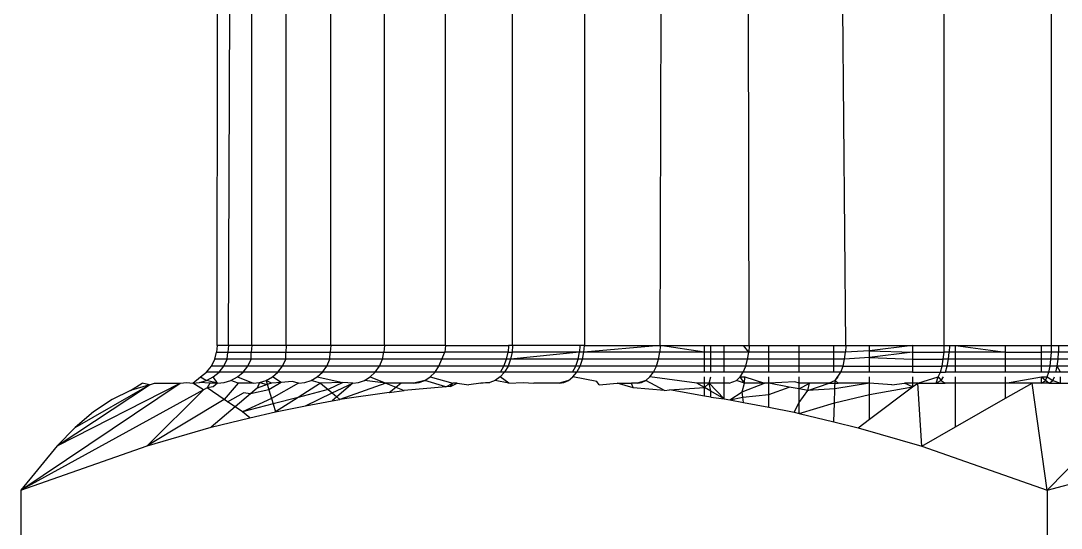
# Model space of a CAD drawing. Header units: millimetres. Extents: x 153 to 4750, y 92 to 3343.
# Drawn here: x 1299.08 to 1306.01, y 1085.65 to 1089.03 of the extents above; entities that cross this region are included whole.
import ezdxf

# ---------------------------------------------------------------- set-up
doc = ezdxf.new("R2010")
doc.units = ezdxf.units.MM

msp = doc.modelspace()

# ---------------------------------------------------------------- linework, layer by layer
for p, q in [((1300.3897, 1086.8656), (1300.3929, 1089.1156)), ((1300.4667, 1086.8656), (1300.4754, 1089.1156)), ((1300.622, 1086.8656), (1300.622, 1089.1156)), ((1300.8512, 1086.8656), (1300.8512, 1089.1156)), ((1301.148, 1086.8656), (1301.148, 1089.1156)), ((1301.5043, 1086.8656), (1301.5043, 1089.1156)), ((1301.9111, 1086.8656), (1301.9111, 1089.1156)), ((1302.3585, 1086.8656), (1302.3585, 1089.1156)), ((1302.837, 1089.1159), (1302.8368, 1086.8656)), ((1303.3417, 1086.8656), (1303.3475, 1089.1156)), ((1303.9334, 1086.8656), (1303.9309, 1089.1156)), ((1304.5776, 1086.8656), (1304.5587, 1089.1156)), ((1305.2339, 1086.8656), (1305.2339, 1089.1156)), ((1305.9495, 1086.8656), (1305.9495, 1089.1156)), ((1300.3897, 1086.8656), (1300.3856, 1086.8201)), ((1300.4667, 1086.8656), (1300.3897, 1086.8656)), ((1300.4667, 1086.8656), (1300.4626, 1086.8201)), ((1300.622, 1086.8656), (1300.4667, 1086.8656)), ((1300.622, 1086.8656), (1300.6179, 1086.8201)), ((1300.8512, 1086.8656), (1300.622, 1086.8656)), ((1300.8512, 1086.8656), (1300.8473, 1086.8201)), ((1301.148, 1086.8656), (1300.8512, 1086.8656)), ((1301.148, 1086.8656), (1301.1443, 1086.8201)), ((1301.5043, 1086.8656), (1301.148, 1086.8656)), ((1301.5043, 1086.8656), (1301.5008, 1086.8201)), ((1301.9111, 1086.8656), (1301.5043, 1086.8656)), ((1301.9111, 1086.8656), (1301.9078, 1086.8201)), ((1301.9111, 1086.8656), (1302.3311, 1086.8656)), ((1302.3311, 1086.8656), (1302.328, 1086.8201)), ((1302.3585, 1086.8656), (1302.3311, 1086.8656)), ((1302.3585, 1086.8656), (1302.3554, 1086.8201)), ((1302.8068, 1086.8656), (1302.3585, 1086.8656)), ((1302.8068, 1086.8656), (1302.804, 1086.8201)), ((1302.8368, 1086.8656), (1302.8068, 1086.8656)), ((1302.834, 1086.8201), (1302.8368, 1086.8656)), ((1303.3417, 1086.8656), (1302.834, 1086.8201)), ((1302.8368, 1086.8656), (1303.3417, 1086.8656)), ((1303.3417, 1086.8656), (1303.3392, 1086.8201)), ((1303.6361, 1086.8201), (1303.3417, 1086.8656)), ((1303.3417, 1086.8656), (1303.6361, 1086.8656)), ((1303.6361, 1086.8201), (1303.6361, 1086.8656)), ((1303.6361, 1086.8656), (1303.6796, 1086.8656)), ((1303.6796, 1086.8656), (1303.7677, 1086.8656)), ((1303.6796, 1086.8201), (1303.6796, 1086.8656)), ((1303.7677, 1086.8656), (1303.8974, 1086.8656)), ((1303.7677, 1086.8201), (1303.7677, 1086.8656)), ((1303.8974, 1086.8656), (1303.9334, 1086.8656)), ((1303.9312, 1086.8201), (1303.8974, 1086.8656)), ((1303.9334, 1086.8656), (1303.9312, 1086.8201)), ((1303.9334, 1086.8656), (1304.0657, 1086.8656)), ((1304.0657, 1086.8656), (1304.2685, 1086.8656)), ((1304.0657, 1086.8201), (1304.0657, 1086.8656)), ((1304.2685, 1086.8656), (1304.4981, 1086.8656)), ((1304.2685, 1086.8201), (1304.2685, 1086.8656)), ((1304.4981, 1086.8656), (1304.5776, 1086.8656)), ((1304.4981, 1086.8201), (1304.4981, 1086.8656)), ((1304.5776, 1086.8656), (1304.5758, 1086.8201)), ((1304.5776, 1086.8656), (1304.7362, 1086.8656)), ((1305.0227, 1086.8656), (1304.7362, 1086.8306)), ((1304.7362, 1086.8656), (1305.0227, 1086.8656)), ((1304.7362, 1086.8306), (1304.7362, 1086.8656)), ((1305.0227, 1086.8656), (1305.2339, 1086.8656)), ((1305.0227, 1086.8656), (1305.0227, 1086.8201)), ((1305.2324, 1086.8201), (1305.2339, 1086.8656)), ((1305.2339, 1086.8656), (1305.268, 1086.8656)), ((1305.268, 1086.8656), (1305.2666, 1086.8201)), ((1305.268, 1086.8656), (1305.3088, 1086.8656)), ((1305.3088, 1086.8656), (1305.6427, 1086.8201)), ((1305.3088, 1086.8656), (1305.6427, 1086.8656)), ((1305.3088, 1086.8201), (1305.3088, 1086.8656)), ((1305.6427, 1086.8656), (1305.8812, 1086.8656)), ((1305.6427, 1086.8201), (1305.6427, 1086.8656)), ((1305.8812, 1086.8201), (1305.8812, 1086.8656)), ((1305.8812, 1086.8656), (1305.9495, 1086.8656)), ((1305.9484, 1086.8201), (1305.9495, 1086.8656)), ((1305.9495, 1086.8656), (1305.9962, 1086.8656)), ((1305.9962, 1086.8656), (1305.9951, 1086.8201)), ((1305.9962, 1086.8656), (1306.1736, 1086.8656)), ((1300.3754, 1086.7736), (1300.3856, 1086.8201)), ((1300.3856, 1086.8201), (1300.4626, 1086.8201)), ((1300.4581, 1086.7736), (1300.4626, 1086.8201)), ((1300.4626, 1086.8201), (1300.6179, 1086.8201)), ((1300.6173, 1086.7736), (1300.6179, 1086.8201)), ((1300.6179, 1086.8201), (1300.8473, 1086.8201)), ((1300.8473, 1086.8201), (1301.1443, 1086.8201)), ((1300.8475, 1086.7736), (1300.8473, 1086.8201)), ((1301.1416, 1086.7736), (1301.1443, 1086.8201)), ((1301.1443, 1086.8201), (1301.5008, 1086.8201)), ((1301.491, 1086.7736), (1301.5008, 1086.8201)), ((1301.5008, 1086.8201), (1301.9078, 1086.8201)), ((1301.8863, 1086.7736), (1301.9078, 1086.8201)), ((1302.328, 1086.8201), (1301.9078, 1086.8201)), ((1302.3181, 1086.7736), (1302.328, 1086.8201)), ((1302.328, 1086.8201), (1302.3554, 1086.8201)), ((1302.3554, 1086.8201), (1302.3456, 1086.7736)), ((1302.804, 1086.8201), (1302.3456, 1086.7736)), ((1302.804, 1086.8201), (1302.3554, 1086.8201)), ((1302.795, 1086.7736), (1302.804, 1086.8201)), ((1302.834, 1086.8201), (1302.804, 1086.8201)), ((1302.825, 1086.7736), (1302.834, 1086.8201)), ((1303.3392, 1086.8201), (1302.834, 1086.8201)), ((1303.3311, 1086.7736), (1303.3392, 1086.8201)), ((1303.6361, 1086.8201), (1303.3392, 1086.8201)), ((1303.6796, 1086.8201), (1303.6361, 1086.8201)), ((1303.6361, 1086.7736), (1303.6361, 1086.8201)), ((1303.7677, 1086.8201), (1303.6796, 1086.8201)), ((1303.6796, 1086.7736), (1303.6796, 1086.8201)), ((1303.7677, 1086.7736), (1303.7677, 1086.8201)), ((1303.9312, 1086.8201), (1303.7677, 1086.8201)), ((1303.9241, 1086.7736), (1303.9312, 1086.8201)), ((1304.0657, 1086.8201), (1303.9312, 1086.8201)), ((1304.2685, 1086.8201), (1304.0657, 1086.8201)), ((1304.0657, 1086.7736), (1304.0657, 1086.8201)), ((1304.4981, 1086.8201), (1304.2685, 1086.8201)), ((1304.2685, 1086.7736), (1304.2685, 1086.8201)), ((1304.5758, 1086.8201), (1304.4981, 1086.8201)), ((1304.4981, 1086.7736), (1304.4981, 1086.8201)), ((1304.5699, 1086.7736), (1304.5758, 1086.8201)), ((1304.7362, 1086.7847), (1304.5699, 1086.7736)), ((1304.7362, 1086.8306), (1304.5758, 1086.8201)), ((1304.7362, 1086.8306), (1305.0227, 1086.8201)), ((1304.7362, 1086.7847), (1304.7362, 1086.8306)), ((1305.0227, 1086.8201), (1304.7362, 1086.7847)), ((1304.7362, 1086.7288), (1304.7362, 1086.7847)), ((1304.7362, 1086.7847), (1305.0227, 1086.7736)), ((1305.0227, 1086.8201), (1305.2324, 1086.8201)), ((1305.0227, 1086.8201), (1305.0227, 1086.7736)), ((1305.2277, 1086.7736), (1305.2324, 1086.8201)), ((1305.2666, 1086.8201), (1305.2324, 1086.8201)), ((1305.2619, 1086.7736), (1305.2666, 1086.8201)), ((1305.3088, 1086.8201), (1305.2666, 1086.8201)), ((1305.6427, 1086.8201), (1305.3088, 1086.8201)), ((1305.3088, 1086.7736), (1305.3088, 1086.8201)), ((1305.6427, 1086.8201), (1305.8812, 1086.8201)), ((1305.6427, 1086.7736), (1305.6427, 1086.8201)), ((1305.9484, 1086.8201), (1305.8812, 1086.8201)), ((1305.8812, 1086.7736), (1305.8812, 1086.8201)), ((1305.9449, 1086.7736), (1305.9484, 1086.8201)), ((1305.9951, 1086.8201), (1305.9484, 1086.8201)), ((1305.9918, 1086.7736), (1305.9951, 1086.8201)), ((1306.1736, 1086.8201), (1305.9951, 1086.8201)), ((1300.3198, 1086.6888), (1300.3522, 1086.7288)), ((1300.3522, 1086.7288), (1300.3754, 1086.7736)), ((1300.4352, 1086.7288), (1300.3522, 1086.7288)), ((1300.4581, 1086.7736), (1300.3754, 1086.7736)), ((1300.4031, 1086.6888), (1300.4352, 1086.7288)), ((1300.4352, 1086.7288), (1300.4581, 1086.7736)), ((1300.5949, 1086.7288), (1300.4352, 1086.7288)), ((1300.6173, 1086.7736), (1300.4581, 1086.7736)), ((1300.5635, 1086.6888), (1300.5949, 1086.7288)), ((1300.5949, 1086.7288), (1300.6173, 1086.7736)), ((1300.8258, 1086.7288), (1300.5949, 1086.7288)), ((1300.8475, 1086.7736), (1300.6173, 1086.7736)), ((1300.7955, 1086.6888), (1300.8258, 1086.7288)), ((1300.8258, 1086.7288), (1300.8475, 1086.7736)), ((1301.1208, 1086.7288), (1300.8258, 1086.7288)), ((1301.1416, 1086.7736), (1300.8475, 1086.7736)), ((1301.0917, 1086.6888), (1301.1208, 1086.7288)), ((1301.1208, 1086.7288), (1301.1416, 1086.7736)), ((1301.4712, 1086.7288), (1301.1208, 1086.7288)), ((1301.491, 1086.7736), (1301.1416, 1086.7736)), ((1301.4436, 1086.6888), (1301.4712, 1086.7288)), ((1301.4712, 1086.7288), (1301.491, 1086.7736)), ((1301.8678, 1086.7288), (1301.4712, 1086.7288)), ((1301.8863, 1086.7736), (1301.491, 1086.7736)), ((1301.8419, 1086.6888), (1301.8678, 1086.7288)), ((1301.8678, 1086.7288), (1301.8863, 1086.7736)), ((1302.301, 1086.7288), (1301.8678, 1086.7288)), ((1302.3181, 1086.7736), (1301.8863, 1086.7736)), ((1302.2769, 1086.6888), (1302.301, 1086.7288)), ((1302.301, 1086.7288), (1302.3181, 1086.7736)), ((1302.3285, 1086.7288), (1302.301, 1086.7288)), ((1302.3285, 1086.7288), (1302.3046, 1086.6888)), ((1302.3456, 1086.7736), (1302.3181, 1086.7736)), ((1302.3456, 1086.7736), (1302.3285, 1086.7288)), ((1302.7793, 1086.7288), (1302.3285, 1086.7288)), ((1302.795, 1086.7736), (1302.3456, 1086.7736)), ((1302.7573, 1086.6888), (1302.7793, 1086.7288)), ((1302.7793, 1086.7288), (1302.795, 1086.7736)), ((1302.8094, 1086.7288), (1302.7793, 1086.7288)), ((1302.7875, 1086.6888), (1302.8094, 1086.7288)), ((1302.825, 1086.7736), (1302.795, 1086.7736)), ((1302.8094, 1086.7288), (1302.825, 1086.7736)), ((1303.317, 1086.7288), (1302.8094, 1086.7288)), ((1303.3311, 1086.7736), (1302.825, 1086.7736)), ((1303.2974, 1086.6888), (1303.317, 1086.7288)), ((1303.317, 1086.7288), (1303.3311, 1086.7736)), ((1303.6361, 1086.7288), (1303.317, 1086.7288)), ((1303.6361, 1086.7736), (1303.3311, 1086.7736)), ((1303.6796, 1086.7736), (1303.6361, 1086.7736)), ((1303.6361, 1086.7288), (1303.6361, 1086.7736)), ((1303.6361, 1086.6888), (1303.6361, 1086.7288)), ((1303.6796, 1086.7288), (1303.6361, 1086.7288)), ((1303.6796, 1086.7288), (1303.6796, 1086.7736)), ((1303.7677, 1086.7736), (1303.6796, 1086.7736)), ((1303.6796, 1086.6888), (1303.6796, 1086.7288)), ((1303.7677, 1086.7288), (1303.6796, 1086.7288)), ((1303.7677, 1086.7288), (1303.7677, 1086.7736)), ((1303.9241, 1086.7736), (1303.7677, 1086.7736)), ((1303.7677, 1086.6888), (1303.7677, 1086.7288)), ((1303.9119, 1086.7288), (1303.7677, 1086.7288)), ((1303.8948, 1086.6888), (1303.9119, 1086.7288)), ((1303.9119, 1086.7288), (1303.9241, 1086.7736)), ((1304.0657, 1086.7288), (1303.9119, 1086.7288)), ((1304.0657, 1086.7736), (1303.9241, 1086.7736)), ((1304.0657, 1086.7288), (1304.0657, 1086.7736)), ((1304.2685, 1086.7736), (1304.0657, 1086.7736)), ((1304.0657, 1086.6888), (1304.0657, 1086.7288)), ((1304.2685, 1086.7288), (1304.0657, 1086.7288)), ((1304.2685, 1086.7288), (1304.2685, 1086.7736)), ((1304.4981, 1086.7736), (1304.2685, 1086.7736)), ((1304.2685, 1086.6888), (1304.2685, 1086.7288)), ((1304.4981, 1086.7288), (1304.2685, 1086.7288)), ((1304.5699, 1086.7736), (1304.4981, 1086.7736)), ((1304.4981, 1086.7288), (1304.4981, 1086.7736)), ((1304.5597, 1086.7288), (1304.4981, 1086.7288)), ((1304.4981, 1086.6888), (1304.4981, 1086.7288)), ((1304.5454, 1086.6888), (1304.5597, 1086.7288)), ((1304.5597, 1086.7288), (1304.5699, 1086.7736)), ((1304.5597, 1086.7288), (1304.7362, 1086.7288)), ((1304.7362, 1086.6888), (1304.7362, 1086.7288)), ((1304.7362, 1086.7288), (1305.0227, 1086.7288)), ((1305.0227, 1086.7736), (1305.0227, 1086.7288)), ((1305.0227, 1086.7736), (1305.2277, 1086.7736)), ((1305.0227, 1086.7288), (1305.0227, 1086.6888)), ((1305.0227, 1086.7288), (1305.2195, 1086.7288)), ((1305.2081, 1086.6888), (1305.2195, 1086.7288)), ((1305.2195, 1086.7288), (1305.2277, 1086.7736)), ((1305.2538, 1086.7288), (1305.2195, 1086.7288)), ((1305.2619, 1086.7736), (1305.2277, 1086.7736)), ((1305.2425, 1086.6888), (1305.2538, 1086.7288)), ((1305.2538, 1086.7288), (1305.2619, 1086.7736)), ((1305.3088, 1086.7288), (1305.2538, 1086.7288)), ((1305.3088, 1086.7736), (1305.2619, 1086.7736)), ((1305.6427, 1086.7736), (1305.3088, 1086.7736)), ((1305.3088, 1086.7288), (1305.3088, 1086.7736)), ((1305.3088, 1086.6888), (1305.3088, 1086.7288)), ((1305.6427, 1086.7288), (1305.3088, 1086.7288)), ((1305.6427, 1086.7288), (1305.6427, 1086.7736)), ((1305.8812, 1086.7736), (1305.6427, 1086.7736)), ((1305.6427, 1086.6888), (1305.6427, 1086.7288)), ((1305.8812, 1086.7288), (1305.6427, 1086.7288)), ((1305.8812, 1086.7288), (1305.8812, 1086.7736)), ((1305.9449, 1086.7736), (1305.8812, 1086.7736)), ((1305.8812, 1086.6888), (1305.8812, 1086.7288)), ((1305.939, 1086.7288), (1305.8812, 1086.7288)), ((1305.9306, 1086.6888), (1305.939, 1086.7288)), ((1305.939, 1086.7288), (1305.9449, 1086.7736)), ((1305.9859, 1086.7288), (1305.939, 1086.7288)), ((1305.9918, 1086.7736), (1305.9449, 1086.7736)), ((1305.9778, 1086.6888), (1305.9859, 1086.7288)), ((1305.9859, 1086.7288), (1305.9918, 1086.7736)), ((1306.0092, 1086.6888), (1305.9859, 1086.7288)), ((1306.1736, 1086.7288), (1305.9859, 1086.7288)), ((1306.1736, 1086.7736), (1305.9918, 1086.7736)), ((1300.2286, 1086.6156), (1300.2799, 1086.6564)), ((1300.2799, 1086.6564), (1300.3198, 1086.6888)), ((1300.2799, 1086.6564), (1300.3195, 1086.6331)), ((1300.3195, 1086.6331), (1300.3637, 1086.6564)), ((1300.4031, 1086.6888), (1300.3198, 1086.6888)), ((1300.3637, 1086.6564), (1300.4031, 1086.6888)), ((1300.3927, 1086.6156), (1300.3637, 1086.6564)), ((1300.5635, 1086.6888), (1300.4031, 1086.6888)), ((1300.4816, 1086.6331), (1300.5249, 1086.6564)), ((1300.5249, 1086.6564), (1300.5635, 1086.6888)), ((1300.5249, 1086.6564), (1300.6301, 1086.6156)), ((1300.7955, 1086.6888), (1300.5635, 1086.6888)), ((1300.7162, 1086.6331), (1300.7581, 1086.6564)), ((1300.7581, 1086.6564), (1300.7955, 1086.6888)), ((1300.816, 1086.6198), (1300.7581, 1086.6564)), ((1301.0917, 1086.6888), (1300.7955, 1086.6888)), ((1301.0157, 1086.6331), (1301.0559, 1086.6564)), ((1301.0559, 1086.6564), (1301.0917, 1086.6888)), ((1301.0559, 1086.6564), (1301.2273, 1086.6198)), ((1301.4436, 1086.6888), (1301.0917, 1086.6888)), ((1301.3716, 1086.6331), (1301.4097, 1086.6564)), ((1301.4097, 1086.6564), (1301.4436, 1086.6888)), ((1301.4097, 1086.6564), (1301.5131, 1086.6156)), ((1301.8419, 1086.6888), (1301.4436, 1086.6888)), ((1301.7743, 1086.6331), (1301.81, 1086.6564)), ((1301.81, 1086.6564), (1301.8419, 1086.6888)), ((1301.81, 1086.6564), (1301.9611, 1086.6156)), ((1302.2769, 1086.6888), (1301.8419, 1086.6888)), ((1302.2751, 1086.6564), (1302.2422, 1086.6331)), ((1302.3046, 1086.6888), (1302.2751, 1086.6564)), ((1302.3344, 1086.6156), (1302.2751, 1086.6564)), ((1302.3046, 1086.6888), (1302.2769, 1086.6888)), ((1302.7573, 1086.6888), (1302.3046, 1086.6888)), ((1302.7305, 1086.6331), (1302.7606, 1086.6564)), ((1302.7875, 1086.6888), (1302.7573, 1086.6888)), ((1302.7606, 1086.6564), (1302.7875, 1086.6888)), ((1302.9207, 1086.6252), (1302.7606, 1086.6564)), ((1303.2974, 1086.6888), (1302.7875, 1086.6888)), ((1303.2461, 1086.6331), (1303.2732, 1086.6564)), ((1303.2732, 1086.6564), (1303.2974, 1086.6888)), ((1303.5862, 1086.6156), (1303.2732, 1086.6564)), ((1303.6361, 1086.6888), (1303.2974, 1086.6888)), ((1303.6796, 1086.6888), (1303.6361, 1086.6888)), ((1303.6361, 1086.5865), (1303.6361, 1086.6564)), ((1303.6676, 1086.6156), (1303.6796, 1086.6564)), ((1303.7677, 1086.6888), (1303.6796, 1086.6888)), ((1303.8948, 1086.6888), (1303.7677, 1086.6888)), ((1303.7677, 1086.6156), (1303.7677, 1086.6564)), ((1303.8502, 1086.6331), (1303.8738, 1086.6564)), ((1303.8738, 1086.6564), (1303.8948, 1086.6888)), ((1303.903, 1086.6156), (1303.8738, 1086.6564)), ((1303.8738, 1086.6564), (1303.9048, 1086.6564)), ((1304.0657, 1086.6888), (1303.8948, 1086.6888)), ((1303.903, 1086.6156), (1303.9048, 1086.6564)), ((1303.9048, 1086.6564), (1304.0372, 1086.6156)), ((1304.2685, 1086.6888), (1304.0657, 1086.6888)), ((1304.0657, 1086.6156), (1304.0657, 1086.6564)), ((1304.4981, 1086.6888), (1304.2685, 1086.6888)), ((1304.2685, 1086.6156), (1304.2685, 1086.6564)), ((1304.5454, 1086.6888), (1304.4981, 1086.6888)), ((1304.5081, 1086.6331), (1304.5454, 1086.6888)), ((1304.5081, 1086.6331), (1304.5278, 1086.6564)), ((1304.7362, 1086.6888), (1304.5454, 1086.6888)), ((1305.0227, 1086.6888), (1304.7362, 1086.6888)), ((1304.7362, 1086.6156), (1304.7362, 1086.6564)), ((1305.0227, 1086.6888), (1305.2081, 1086.6888)), ((1305.0227, 1086.6564), (1305.0227, 1086.5895)), ((1305.0574, 1086.6156), (1305.194, 1086.6564)), ((1305.1809, 1086.6156), (1305.194, 1086.6564)), ((1305.194, 1086.6564), (1305.2081, 1086.6888)), ((1305.194, 1086.6564), (1305.213, 1086.6331)), ((1305.2081, 1086.6888), (1305.2425, 1086.6888)), ((1305.213, 1086.6331), (1305.2286, 1086.6564)), ((1305.3088, 1086.6888), (1305.2425, 1086.6888)), ((1305.6427, 1086.6888), (1305.3088, 1086.6888)), ((1305.3088, 1086.6156), (1305.3088, 1086.6564)), ((1305.8812, 1086.6888), (1305.6427, 1086.6888)), ((1305.6427, 1086.6156), (1305.6427, 1086.6564)), ((1305.6427, 1086.6156), (1305.8812, 1086.6564)), ((1305.9306, 1086.6888), (1305.8812, 1086.6888)), ((1305.8812, 1086.6156), (1305.8812, 1086.6564)), ((1305.8812, 1086.6564), (1305.9334, 1086.6156)), ((1305.8812, 1086.6564), (1305.9203, 1086.6564)), ((1305.9088, 1086.6331), (1305.9203, 1086.6564)), ((1305.9203, 1086.6564), (1305.9306, 1086.6888)), ((1305.9203, 1086.6564), (1305.9565, 1086.6331)), ((1305.9778, 1086.6888), (1305.9306, 1086.6888)), ((1305.9565, 1086.6331), (1305.9677, 1086.6564)), ((1306.0092, 1086.6888), (1305.9778, 1086.6888)), ((1306.1736, 1086.6888), (1306.0092, 1086.6888)), ((1306.0092, 1086.6156), (1306.0092, 1086.6564)), ((1299.0825, 1085.9011), (1300.1433, 1086.6156)), ((1300.2996, 1086.57), (1299.0825, 1085.9011)), ((1299.3238, 1086.1968), (1300.1433, 1086.6156)), ((1299.3238, 1086.1968), (1299.9388, 1086.6031)), ((1299.4453, 1086.3193), (1299.9388, 1086.6031)), ((1299.8142, 1086.566), (1299.8903, 1086.6156)), ((1299.9388, 1086.6031), (1299.8142, 1086.566)), ((1299.9388, 1086.6031), (1299.8903, 1086.6156)), ((1299.9251, 1086.1974), (1300.2996, 1086.57)), ((1299.9388, 1086.6031), (1299.9724, 1086.6156)), ((1299.9724, 1086.6156), (1300.1433, 1086.6156)), ((1300.1433, 1086.6156), (1300.1887, 1086.6198)), ((1300.1887, 1086.6198), (1300.2286, 1086.6156)), ((1300.2286, 1086.6156), (1300.2735, 1086.6198)), ((1300.2996, 1086.57), (1300.2286, 1086.6156)), ((1300.2735, 1086.6198), (1300.3195, 1086.6331)), ((1300.342, 1086.6156), (1300.2735, 1086.6198)), ((1300.323, 1086.5829), (1300.2996, 1086.57)), ((1300.3927, 1086.6156), (1300.3195, 1086.6331)), ((1300.342, 1086.6156), (1300.323, 1086.5829)), ((1300.3632, 1086.5892), (1300.323, 1086.5829)), ((1300.4367, 1086.5057), (1300.323, 1086.5829)), ((1300.3927, 1086.6156), (1300.342, 1086.6156)), ((1300.3927, 1086.6156), (1300.3632, 1086.5892)), ((1300.3927, 1086.6156), (1300.4367, 1086.6198)), ((1300.4367, 1086.6198), (1300.4816, 1086.6331)), ((1300.5311, 1086.6156), (1300.4367, 1086.5057)), ((1300.5311, 1086.6156), (1300.4816, 1086.6331)), ((1300.6301, 1086.6156), (1300.5311, 1086.6156)), ((1300.6562, 1086.5818), (1300.6125, 1086.5444)), ((1300.7346, 1086.5713), (1300.6125, 1086.5444)), ((1300.6301, 1086.6156), (1300.6726, 1086.6198)), ((1300.6726, 1086.6198), (1300.6562, 1086.5818)), ((1300.7244, 1086.6055), (1300.6562, 1086.5818)), ((1300.6726, 1086.6198), (1300.7162, 1086.6331)), ((1300.6726, 1086.6198), (1300.7244, 1086.6055)), ((1300.7536, 1086.6156), (1300.7162, 1086.6331)), ((1300.7162, 1086.6331), (1300.7346, 1086.5713)), ((1300.7536, 1086.6156), (1300.7244, 1086.6055)), ((1300.816, 1086.6198), (1300.7346, 1086.5713)), ((1300.7346, 1086.5713), (1300.7523, 1086.5119)), ((1300.9332, 1086.6156), (1300.7523, 1086.5119)), ((1300.816, 1086.6198), (1300.7536, 1086.6156)), ((1300.8901, 1086.6247), (1300.816, 1086.6198)), ((1300.9332, 1086.6156), (1300.8901, 1086.6247)), ((1301.0792, 1086.6156), (1300.9291, 1086.5201)), ((1301.1295, 1086.5726), (1300.9291, 1086.5201)), ((1300.9332, 1086.6156), (1300.974, 1086.6198)), ((1300.974, 1086.6198), (1301.0157, 1086.6331)), ((1301.0792, 1086.6156), (1301.0157, 1086.6331)), ((1301.2273, 1086.6198), (1301.0792, 1086.6156)), ((1301.0792, 1086.6156), (1301.1295, 1086.5726)), ((1301.2273, 1086.6198), (1301.1295, 1086.5726)), ((1301.1295, 1086.5726), (1301.1568, 1086.5493)), ((1301.1568, 1086.5493), (1301.2934, 1086.6156)), ((1301.2934, 1086.6156), (1301.1871, 1086.5234)), ((1301.5131, 1086.6156), (1301.2069, 1086.5065)), ((1301.2934, 1086.6156), (1301.2273, 1086.6198)), ((1301.2934, 1086.6156), (1301.332, 1086.6198)), ((1301.332, 1086.6198), (1301.3716, 1086.6331)), ((1301.5131, 1086.6156), (1301.3716, 1086.6331)), ((1301.6144, 1086.6156), (1301.5131, 1086.6156)), ((1301.5131, 1086.6156), (1301.581, 1086.5886)), ((1301.5364, 1086.5525), (1301.581, 1086.5886)), ((1301.581, 1086.5886), (1301.6144, 1086.6156)), ((1301.581, 1086.5886), (1301.6367, 1086.5665)), ((1301.701, 1086.6156), (1301.6144, 1086.6156)), ((1301.9137, 1086.59), (1301.6367, 1086.5665)), ((1301.7743, 1086.6331), (1301.701, 1086.6156)), ((1301.701, 1086.6156), (1301.7372, 1086.6198)), ((1301.7372, 1086.6198), (1301.7743, 1086.6331)), ((1301.9137, 1086.59), (1301.7743, 1086.6331)), ((1301.9137, 1086.59), (1301.9611, 1086.6156)), ((1301.9457, 1086.5928), (1301.9137, 1086.59)), ((1301.9457, 1086.5928), (1301.9611, 1086.6156)), ((1301.9457, 1086.5928), (1301.9903, 1086.6156)), ((1301.9903, 1086.6156), (1301.9611, 1086.6156)), ((1301.9903, 1086.6156), (1302.0678, 1086.6032)), ((1302.1461, 1086.6156), (1302.0678, 1086.6032)), ((1302.1461, 1086.6156), (1302.1798, 1086.6198)), ((1302.2079, 1086.6198), (1302.1461, 1086.6156)), ((1302.1798, 1086.6198), (1302.2079, 1086.6198)), ((1302.2422, 1086.6331), (1302.2079, 1086.6198)), ((1302.3344, 1086.6156), (1302.2422, 1086.6331)), ((1302.3344, 1086.6156), (1302.4287, 1086.6198)), ((1302.4287, 1086.6198), (1302.5005, 1086.6156)), ((1302.6686, 1086.6156), (1302.5005, 1086.6156)), ((1302.7305, 1086.6331), (1302.6686, 1086.6156)), ((1302.6686, 1086.6156), (1302.6992, 1086.6198)), ((1302.6992, 1086.6198), (1302.7305, 1086.6331)), ((1302.9352, 1086.6029), (1302.9207, 1086.6252)), ((1302.9352, 1086.6029), (1303.0542, 1086.6156)), ((1303.1616, 1086.5834), (1303.0542, 1086.6156)), ((1303.0542, 1086.6156), (1303.15, 1086.6156)), ((1303.1616, 1086.5834), (1303.15, 1086.6156)), ((1303.1904, 1086.6156), (1303.15, 1086.6156)), ((1303.3707, 1086.5654), (1303.1616, 1086.5834)), ((1303.2461, 1086.6331), (1303.1904, 1086.6156)), ((1303.1904, 1086.6156), (1303.2179, 1086.6198)), ((1303.2179, 1086.6198), (1303.2461, 1086.6331)), ((1303.3707, 1086.5654), (1303.2461, 1086.6331)), ((1303.3707, 1086.5654), (1303.4031, 1086.5709)), ((1303.4031, 1086.5709), (1303.6361, 1086.5865)), ((1303.6361, 1086.5282), (1303.4031, 1086.5709)), ((1303.6361, 1086.5865), (1303.5862, 1086.6156)), ((1303.6676, 1086.6156), (1303.5862, 1086.6156)), ((1303.6361, 1086.5865), (1303.6676, 1086.6156)), ((1303.6361, 1086.5282), (1303.6361, 1086.5865)), ((1303.6796, 1086.5611), (1303.6361, 1086.5865)), ((1303.7677, 1086.5098), (1303.6676, 1086.6156)), ((1303.7677, 1086.6156), (1303.6676, 1086.6156)), ((1303.6796, 1086.5611), (1303.6676, 1086.6156)), ((1303.7677, 1086.5098), (1303.7677, 1086.6156)), ((1303.8018, 1086.6156), (1303.7677, 1086.6156)), ((1303.8018, 1086.6156), (1303.8502, 1086.6331)), ((1303.903, 1086.6156), (1303.8502, 1086.6331)), ((1303.8876, 1086.5569), (1303.903, 1086.6156)), ((1303.8876, 1086.5569), (1304.0372, 1086.6156)), ((1304.0372, 1086.6156), (1303.903, 1086.6156)), ((1304.0657, 1086.6156), (1304.0372, 1086.6156)), ((1304.2383, 1086.6231), (1304.0657, 1086.6156)), ((1304.0657, 1086.5398), (1304.0657, 1086.6156)), ((1304.2016, 1086.5873), (1304.0657, 1086.6156)), ((1304.0657, 1086.5398), (1304.2016, 1086.5873)), ((1304.2685, 1086.5758), (1304.2016, 1086.5873)), ((1304.2685, 1086.6156), (1304.2383, 1086.6231)), ((1304.3372, 1086.6156), (1304.2685, 1086.6156)), ((1304.2685, 1086.5758), (1304.2685, 1086.6156)), ((1304.2685, 1086.5758), (1304.3372, 1086.6156)), ((1304.3253, 1086.566), (1304.2685, 1086.5758)), ((1304.2685, 1086.4848), (1304.2685, 1086.5758)), ((1304.3253, 1086.566), (1304.4675, 1086.6156)), ((1304.3253, 1086.566), (1304.3372, 1086.6156)), ((1304.5061, 1086.578), (1304.3253, 1086.566)), ((1304.4675, 1086.6156), (1304.3372, 1086.6156)), ((1304.5081, 1086.6331), (1304.4675, 1086.6156)), ((1304.4675, 1086.6156), (1304.5277, 1086.6156)), ((1304.5027, 1086.4846), (1304.5061, 1086.578)), ((1304.5061, 1086.578), (1304.5081, 1086.6331)), ((1304.7362, 1086.6156), (1304.5061, 1086.578)), ((1304.5277, 1086.6156), (1304.5081, 1086.6331)), ((1304.7362, 1086.6156), (1304.5277, 1086.6156)), ((1304.7362, 1086.5397), (1304.7362, 1086.6156)), ((1304.884, 1086.6031), (1304.7362, 1086.6156)), ((1304.7362, 1086.3739), (1305.0227, 1086.5895)), ((1304.7362, 1086.5397), (1305.0227, 1086.5895)), ((1304.884, 1086.6031), (1304.9697, 1086.6156)), ((1305.0227, 1086.5895), (1304.9697, 1086.6156)), ((1305.0574, 1086.6156), (1304.9697, 1086.6156)), ((1305.0227, 1086.5895), (1305.0574, 1086.6156)), ((1305.0836, 1086.1951), (1305.0574, 1086.6156)), ((1305.0574, 1086.6156), (1305.1809, 1086.6156)), ((1305.213, 1086.6331), (1305.1809, 1086.6156)), ((1305.1809, 1086.6156), (1305.2392, 1086.6156)), ((1305.213, 1086.6331), (1305.2392, 1086.6156)), ((1305.3088, 1086.6156), (1305.2392, 1086.6156)), ((1305.3088, 1086.3236), (1305.3088, 1086.6156)), ((1305.6427, 1086.6156), (1305.3088, 1086.6156)), ((1305.8207, 1086.6156), (1305.6427, 1086.6156)), ((1305.6427, 1086.5141), (1305.6427, 1086.6156)), ((1305.6427, 1086.5141), (1305.8207, 1086.6156)), ((1305.9185, 1085.9011), (1305.8207, 1086.6156)), ((1305.8812, 1086.6156), (1305.8207, 1086.6156)), ((1305.8812, 1086.6156), (1305.9088, 1086.6331)), ((1305.9334, 1086.6156), (1305.8812, 1086.6156)), ((1305.9088, 1086.6331), (1305.9334, 1086.6156)), ((1306.6171, 1086.6156), (1305.9185, 1085.9011)), ((1305.9334, 1086.6156), (1305.9565, 1086.6331)), ((1305.9334, 1086.6156), (1306.0092, 1086.6156)), ((1305.9565, 1086.6331), (1306.0092, 1086.6156)), ((1306.0092, 1086.6156), (1306.1736, 1086.6156)), ((1299.6905, 1086.5054), (1299.5675, 1086.4227)), ((1299.8142, 1086.566), (1299.6905, 1086.5054)), ((1300.4367, 1086.5057), (1299.9251, 1086.1974)), ((1300.4584, 1086.4911), (1300.4367, 1086.5057)), ((1300.4584, 1086.4911), (1300.5666, 1086.5507)), ((1300.6125, 1086.5444), (1300.5099, 1086.4566)), ((1300.7523, 1086.5119), (1300.5596, 1086.4232)), ((1300.6125, 1086.5444), (1300.5666, 1086.5507)), ((1300.7523, 1086.5119), (1300.7628, 1086.4765)), ((1300.9291, 1086.5201), (1300.7628, 1086.4765)), ((1300.9291, 1086.5201), (1300.7784, 1086.4242)), ((1300.9785, 1086.4626), (1301.1568, 1086.5493)), ((1301.1871, 1086.5234), (1301.1564, 1086.4968)), ((1301.1564, 1086.4968), (1301.2069, 1086.5065)), ((1301.1568, 1086.5493), (1301.1871, 1086.5234)), ((1301.1871, 1086.5234), (1301.2069, 1086.5065)), ((1301.5364, 1086.5525), (1301.2069, 1086.5065)), ((1301.5364, 1086.5525), (1301.6367, 1086.5665)), ((1303.6796, 1086.5221), (1303.6361, 1086.5282)), ((1303.6796, 1086.5221), (1303.6796, 1086.5611)), ((1303.7677, 1086.5098), (1303.6796, 1086.5611)), ((1303.6796, 1086.5221), (1303.7677, 1086.5098)), ((1303.7677, 1086.5098), (1303.8048, 1086.5045)), ((1303.8048, 1086.5045), (1303.8876, 1086.5569)), ((1303.8048, 1086.5045), (1303.8924, 1086.5223)), ((1303.8048, 1086.5045), (1303.8973, 1086.4867)), ((1303.8973, 1086.4867), (1303.8876, 1086.5569)), ((1303.8924, 1086.5223), (1304.0657, 1086.5398)), ((1304.0657, 1086.4541), (1304.0657, 1086.5398)), ((1304.2685, 1086.4848), (1304.3253, 1086.566)), ((1304.5027, 1086.4846), (1304.7362, 1086.5397)), ((1304.7362, 1086.3739), (1304.7362, 1086.5397)), ((1305.3088, 1086.3236), (1305.6427, 1086.5141)), ((1300.5099, 1086.4566), (1300.351, 1086.3205)), ((1300.5099, 1086.4566), (1300.4584, 1086.4911)), ((1300.5596, 1086.4232), (1300.5099, 1086.4566)), ((1300.7628, 1086.4765), (1300.5596, 1086.4232)), ((1300.7628, 1086.4765), (1300.7784, 1086.4242)), ((1300.7784, 1086.4242), (1300.9785, 1086.4626)), ((1300.9785, 1086.4626), (1301.1564, 1086.4968)), ((1303.8973, 1086.4867), (1304.0657, 1086.4541)), ((1304.0657, 1086.4541), (1304.2352, 1086.4214)), ((1304.2352, 1086.4214), (1304.2685, 1086.4848)), ((1304.2685, 1086.4133), (1304.2685, 1086.4848)), ((1304.2685, 1086.4133), (1304.5027, 1086.4846)), ((1304.4981, 1086.3573), (1304.5027, 1086.4846)), ((1299.5675, 1086.4227), (1299.4453, 1086.3193)), ((1300.351, 1086.3205), (1300.6075, 1086.3827)), ((1300.6075, 1086.3827), (1300.5596, 1086.4232)), ((1300.6075, 1086.3827), (1300.7784, 1086.4242)), ((1304.2352, 1086.4214), (1304.2685, 1086.4133)), ((1304.2685, 1086.4133), (1304.4981, 1086.3573)), ((1304.6613, 1086.3176), (1304.7362, 1086.3739)), ((1299.4453, 1086.3193), (1299.3238, 1086.1968)), ((1299.9251, 1086.1974), (1300.351, 1086.3205)), ((1304.4981, 1086.3573), (1304.6613, 1086.3176)), ((1304.6613, 1086.3176), (1305.0836, 1086.1951)), ((1305.0836, 1086.1951), (1305.3088, 1086.3236)), ((1299.0825, 1085.9011), (1299.9251, 1086.1974)), ((1299.3238, 1086.1968), (1299.0825, 1085.9011)), ((1305.0836, 1086.1951), (1305.9185, 1085.9011)), ((1305.9185, 1085.9011), (1307.0022, 1086.1973)), ((1299.0825, 1085.9011), (1299.0825, 1079.3301)), ((1305.9185, 1085.9011), (1305.9185, 1079.3301))]:
    msp.add_line(p, q)

doc.saveas('drawing.dxf')
